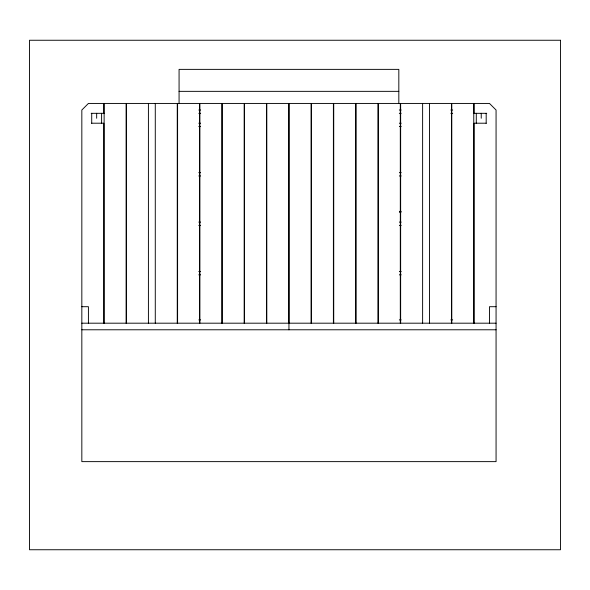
<?xml version="1.0" encoding="UTF-8"?>
<svg xmlns="http://www.w3.org/2000/svg" width="590" height="590" viewBox="0 0 590 590"><rect width="100%" height="100%" fill="white"/><g stroke="black" fill="none" stroke-linecap="round" stroke-linejoin="round"><path stroke-width="0.89" d="M179.072 91.347L398.825 91.347M198.8 110.02L200.644 110.02M399.327 110.02L401.171 110.02M450.841 110.02L452.685 110.02M91.184 113.317L104.076 113.317M198.8 113.317L200.644 113.317M399.327 113.317L401.171 113.317M450.841 113.317L452.685 113.317M473.814 113.317L486.713 113.317M91.716 123.207L103.803 123.207L103.803 323.187M198.764 123.207L200.607 123.207M399.378 123.207L401.215 123.207M486.182 123.207L474.095 123.207L474.095 323.187M198.764 126.503L200.607 126.503M399.378 126.503L401.215 126.503M198.764 172.656L200.607 172.656M399.378 172.656L401.215 172.656M198.764 175.953L200.607 175.953M399.378 175.953L401.215 175.953M399.489 211.382L401.244 211.382M399.378 212.208L401.023 212.208M198.764 222.098L200.607 222.098M399.378 222.098L401.215 222.098M198.764 225.395L200.607 225.395M399.378 225.395L401.215 225.395M198.764 271.548L200.607 271.548M399.378 271.548L401.215 271.548M198.764 274.837L200.607 274.837M399.378 274.837L401.215 274.837M81.833 306.704L88.419 306.704L88.419 323.187M496.065 306.704L489.479 306.704L489.479 323.187M198.8 319.891L200.644 319.891M399.327 319.891L401.171 319.891M450.841 319.891L452.685 319.891M81.833 323.187L496.065 323.187M81.833 329.781L496.065 329.781M486.182 113.317L486.182 123.421M481.233 113.317L481.233 118.266M476.292 113.317L476.292 123.421M474.095 113.317L474.095 103.434L489.479 103.434L496.065 110.02L496.065 461.631L81.833 461.631L81.833 110.02L88.419 103.434L103.803 103.434L103.803 113.317M473.763 323.187L473.763 103.434L451.785 103.434L451.785 323.187M451.461 323.187L451.461 103.434L400.64 103.434L400.64 323.187M429.483 103.434L429.483 323.187M422.617 103.434L422.617 323.187M400.308 323.187L400.308 103.434L378.338 103.434L378.338 323.187M398.825 103.25L398.825 69.369L179.072 69.369L179.072 103.25M378.006 323.187L378.006 103.434L356.028 103.434L356.028 323.187M355.696 323.187L355.696 103.434L333.726 103.434L333.726 323.187M333.394 323.187L333.394 103.434L311.417 103.434L311.417 323.187M311.092 323.187L311.092 103.434L289.115 103.434L289.115 323.187M288.945 323.187L288.945 329.781M288.783 323.187L288.783 103.434L266.805 103.434L266.805 323.187M266.481 323.187L266.481 103.434L244.503 103.434L244.503 323.187M244.172 323.187L244.172 103.434L222.201 103.434L222.201 323.187M221.869 323.187L221.869 103.434L199.892 103.434L199.892 323.187M199.56 323.187L199.56 103.434L177.59 103.434L177.59 323.187M177.258 323.187L177.258 103.434L126.437 103.434L126.437 323.187M155.281 103.434L155.281 323.187M148.415 103.434L148.415 323.187M126.113 323.187L126.113 103.434L104.135 103.434L104.135 323.187M101.605 113.317L101.605 123.421M96.664 113.317L96.664 118.266M91.716 113.317L91.716 123.421M560.5 40.253L29.5 40.253L29.5 549.747L560.5 549.747L560.5 40.253"/></g></svg>
